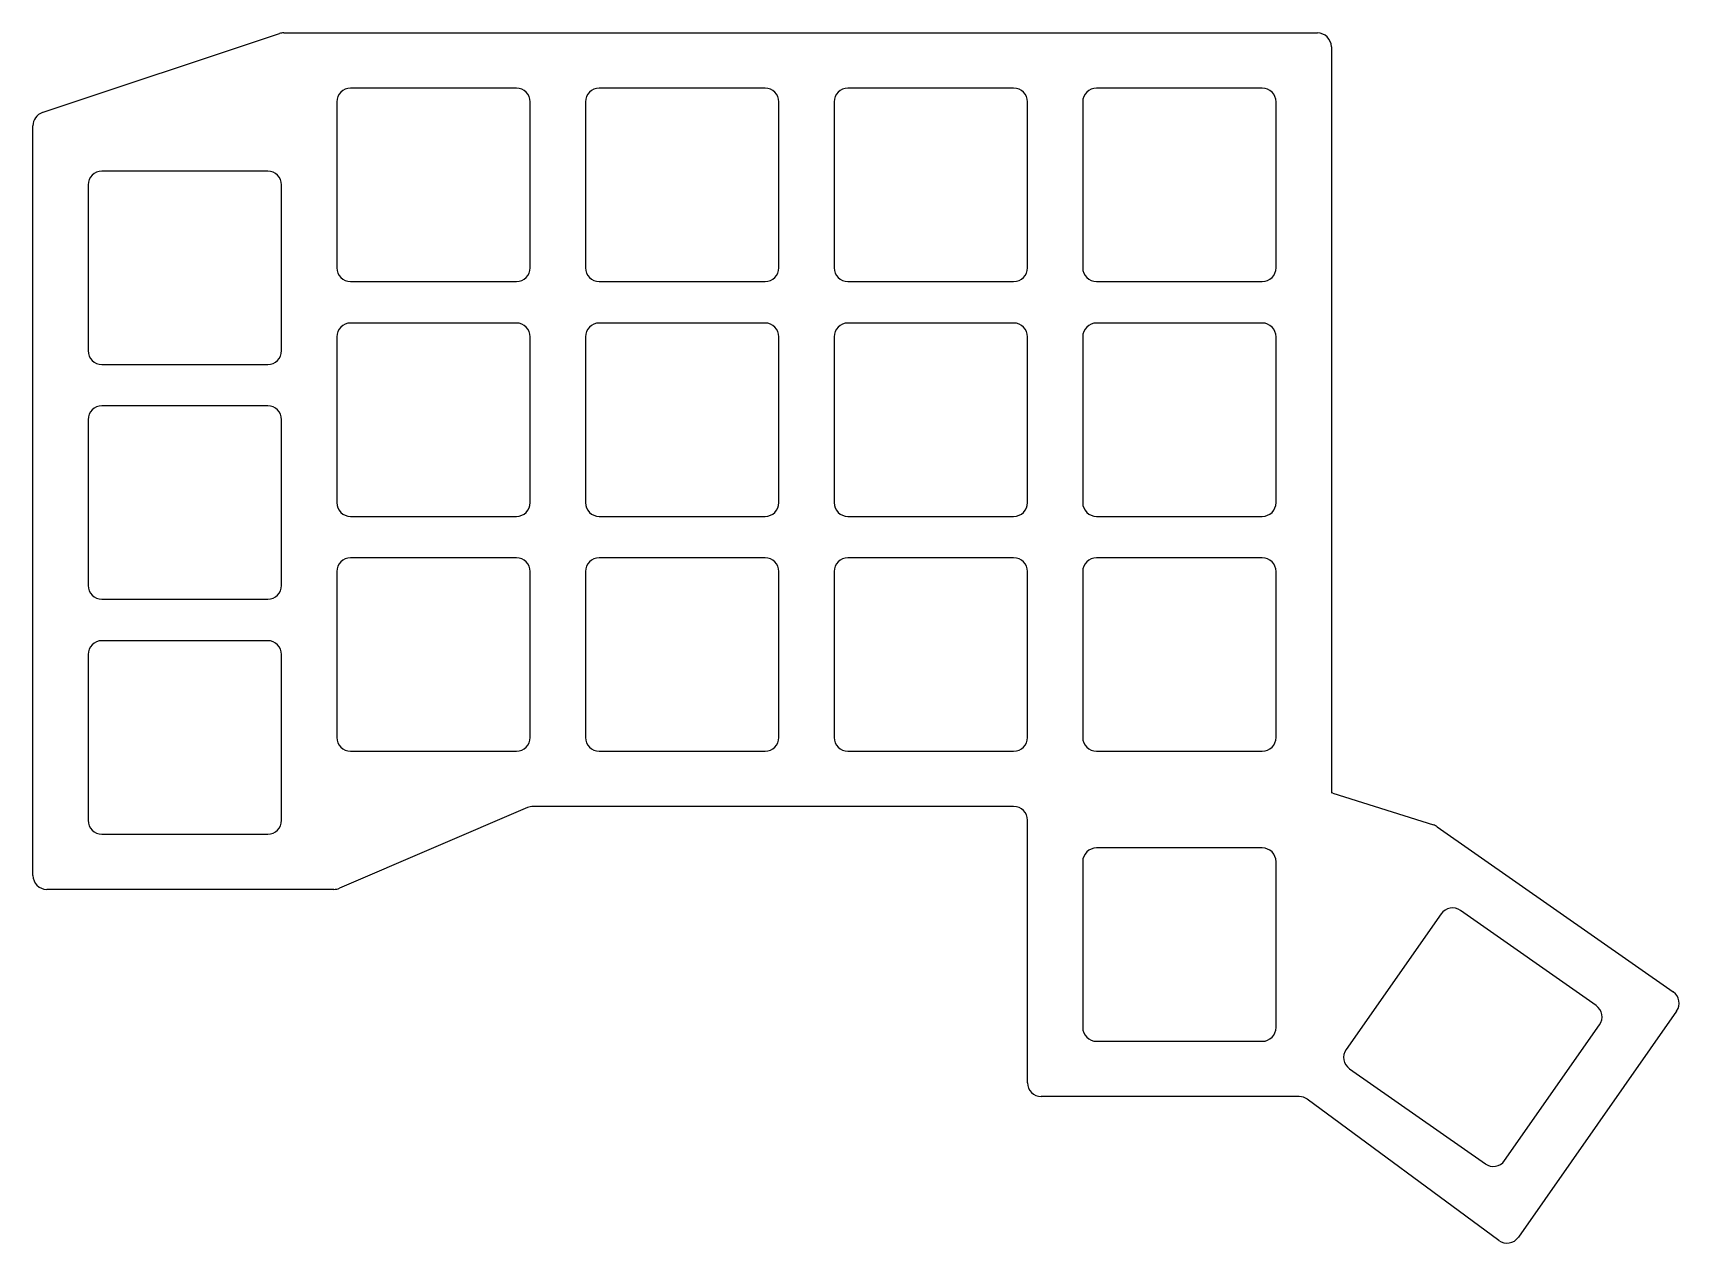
# Model space of a CAD drawing. Header units: millimetres. Extents: x -11 to 108, y -37 to 51.
import ezdxf

# ---------------------------------------------------------------- set-up
doc = ezdxf.new("R2010")
doc.units = ezdxf.units.MM

msp = doc.modelspace()

# ---------------------------------------------------------------- linework, layer by layer
at = {"linetype": 'CONTINUOUS'}
for p, q in [((-10.32, 45.23), (6.85, 50.95)), ((7.16, 51), (82, 51)), ((83, 50), (83, -4.01)), ((24, 47), (12, 47)), ((42, 47), (30, 47)), ((60, 47), (48, 47)), ((78, 47), (66, 47)), ((11, 46), (11, 34)), ((25, 34), (25, 46)), ((29, 46), (29, 34)), ((43, 34), (43, 46)), ((47, 46), (47, 34)), ((61, 34), (61, 46)), ((65, 46), (65, 34)), ((79, 34), (79, 46)), ((-11, -10), (-11, 44.28)), ((6, 41), (-6, 41)), ((-7, 40), (-7, 28)), ((7, 28), (7, 40)), ((12, 33), (24, 33)), ((30, 33), (42, 33)), ((48, 33), (60, 33)), ((66, 33), (78, 33)), ((24, 30), (12, 30)), ((42, 30), (30, 30)), ((60, 30), (48, 30)), ((78, 30), (66, 30)), ((11, 29), (11, 17)), ((25, 17), (25, 29)), ((29, 29), (29, 17)), ((43, 17), (43, 29)), ((47, 29), (47, 17)), ((61, 17), (61, 29)), ((65, 29), (65, 17)), ((79, 17), (79, 29)), ((-6, 27), (6, 27)), ((6, 24), (-6, 24)), ((-7, 23), (-7, 11)), ((7, 11), (7, 23)), ((12, 16), (24, 16)), ((30, 16), (42, 16)), ((48, 16), (60, 16)), ((66, 16), (78, 16)), ((11, 12), (11, 0)), ((24, 13), (12, 13)), ((25, 0), (25, 12)), ((29, 12), (29, 0)), ((42, 13), (30, 13)), ((43, 0), (43, 12)), ((47, 12), (47, 0)), ((60, 13), (48, 13)), ((61, 0), (61, 12)), ((65, 12), (65, 0)), ((78, 13), (66, 13)), ((79, 0), (79, 12)), ((-6, 10), (6, 10)), ((-7, 6), (-7, -6)), ((6, 7), (-6, 7)), ((7, -6), (7, 6)), ((12, -1), (24, -1)), ((30, -1), (42, -1)), ((48, -1), (60, -1)), ((66, -1), (78, -1)), ((83.1, -4.03), (90.4, -6.33)), ((24.81, -5.08), (11.19, -10.92)), ((60, -5), (25.21, -5)), ((-6, -7), (6, -7)), ((61, -25), (61, -6)), ((90.67, -6.47), (107.75, -18.42)), ((78, -8), (66, -8)), ((65, -9), (65, -21)), ((79, -21), (79, -9)), ((10.79, -11), (-10, -11)), ((90.96, -12.77), (84.07, -22.6)), ((102.18, -19.41), (92.35, -12.52)), ((107.99, -19.82), (96.54, -36.18)), ((95.54, -30.63), (102.42, -20.8)), ((66, -22), (78, -22)), ((84.32, -23.99), (94.15, -30.87)), ((80.67, -26), (62, -26)), ((95.12, -36.41), (81.26, -26.2))]:
    msp.add_line(p, q, dxfattribs=at)
for centre, start, end in [((7.16, 50), 90, 108.435), ((82, 50), 0, 90), ((12, 46), 90, 180), ((24, 46), 0, 90), ((30, 46), 90, 180), ((42, 46), 0, 90), ((48, 46), 90, 180), ((60, 46), 0, 90), ((66, 46), 90, 180), ((78, 46), 0, 90), ((-10, 44.28), 108.435, 180), ((-6, 40), 90, 180), ((6, 40), 0, 90), ((12, 34), 180, 270), ((24, 34), 270, 0), ((30, 34), 180, 270), ((42, 34), 270, 0), ((48, 34), 180, 270), ((60, 34), 270, 0), ((66, 34), 180, 270), ((78, 34), 270, 0), ((12, 29), 90, 180), ((24, 29), 0, 90), ((30, 29), 90, 180), ((42, 29), 0, 90), ((48, 29), 90, 180), ((60, 29), 0, 90), ((66, 29), 90, 180), ((78, 29), 0, 90), ((-6, 28), 180, 270), ((6, 28), 270, 0), ((-6, 23), 90, 180), ((6, 23), 0, 90), ((12, 17), 180, 270), ((24, 17), 270, 0), ((30, 17), 180, 270), ((42, 17), 270, 0), ((48, 17), 180, 270), ((60, 17), 270, 0), ((66, 17), 180, 270), ((78, 17), 270, 0), ((12, 12), 90, 180), ((24, 12), 0, 90), ((30, 12), 90, 180), ((42, 12), 0, 90), ((48, 12), 90, 180), ((60, 12), 0, 90), ((66, 12), 90, 180), ((78, 12), 0, 90), ((-6, 11), 180, 270), ((6, 11), 270, 0), ((-6, 6), 90, 180), ((6, 6), 0, 90), ((12, 0), 180, 270), ((24, 0), 270, 0), ((30, 0), 180, 270), ((42, 0), 270, 0), ((48, 0), 180, 270), ((60, 0), 270, 0), ((66, 0), 180, 270), ((78, 0), 270, 0), ((82.8, -4.99), 72.5, 78.5862), ((25.21, -6), 90, 113.1986), ((60, -6), 0, 90), ((-6, -6), 180, 270), ((6, -6), 270, 0), ((90.1, -7.29), 55, 72.5), ((66, -9), 90, 180), ((78, -9), 0, 90), ((-10, -10), 180, 270), ((10.79, -10), 270, 293.1986), ((91.77, -13.34), 55, 145), ((107.18, -19.24), 325, 55), ((101.6, -20.23), 325, 55), ((66, -21), 180, 270), ((78, -21), 270, 0), ((84.89, -23.17), 145, 235), ((62, -25), 180, 270), ((80.67, -27), 53.605, 90), ((94.72, -30.06), 235, 325), ((95.72, -35.61), 233.605, 325)]:
    msp.add_arc(centre, 1, start, end, dxfattribs=at)

doc.saveas('drawing.dxf')
